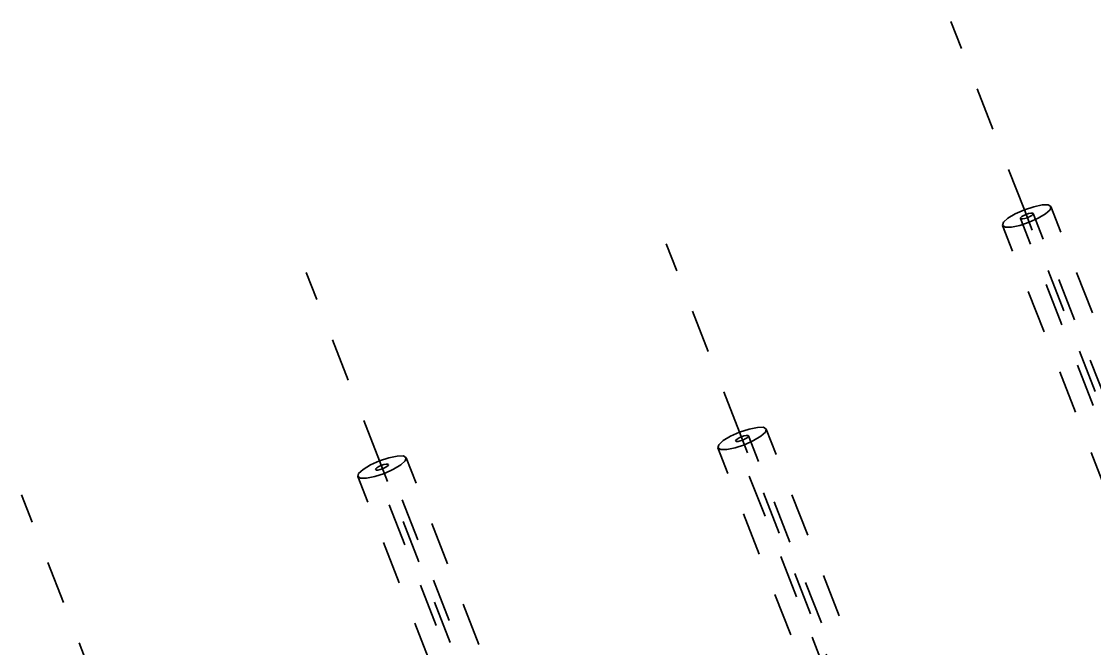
# Model space of a CAD drawing. Header units: metres. Extents: x 2688466 to 2688595, y 1221626 to 1221756.
# Drawn here: x 2688496.404 to 2688498.885, y 1221712.76 to 1221714.211 of the extents above; entities that cross this region are included whole.
import ezdxf

# ---------------------------------------------------------------- set-up
doc = ezdxf.new("R2010")
doc.units = ezdxf.units.M
doc.linetypes.add('AUSGEZOGEN', pattern=[0])
doc.linetypes.add('VERDECKT2_S2', pattern=[0.15, 0.1, -0.05])
doc.layers.add('Beton Ansicht', color=7, linetype='AUSGEZOGEN', lineweight=35)

msp = doc.modelspace()

# ---------------------------------------------------------------- linework, layer by layer
at = {"layer": 'Beton Ansicht', "linetype": 'VERDECKT2_S2', "lineweight": 35, "transparency": 33554687}
for p, q in [((2688498.7227, 1221713.7752), (2688498.5531, 1221714.2108)), ((2688498.7227, 1221713.7752), (2688498.7018, 1221713.7658)), ((2688498.7446, 1221713.7824), (2688498.7227, 1221713.7752)), ((2688500.1928, 1221710.0005), (2688498.7227, 1221713.7752)), ((2688498.7639, 1221713.7864), (2688498.7446, 1221713.7824)), ((2688498.7779, 1221713.7864), (2688498.7639, 1221713.7864)), ((2688498.7719, 1221713.7659), (2688498.7822, 1221713.7753)), ((2688498.7843, 1221713.7825), (2688498.7779, 1221713.7864)), ((2688498.7822, 1221713.7753), (2688498.7843, 1221713.7825)), ((2688500.1864, 1221710.1822), (2688498.7843, 1221713.7825)), ((2688498.6746, 1221713.7462), (2688498.6725, 1221713.739)), ((2688498.6849, 1221713.7556), (2688498.6746, 1221713.7462)), ((2688498.7018, 1221713.7658), (2688498.6849, 1221713.7556)), ((2688498.7122, 1221713.739), (2688498.734, 1221713.7463)), ((2688498.714, 1221713.7568), (2688498.7135, 1221713.7549)), ((2688498.7135, 1221713.7549), (2688498.7152, 1221713.7539)), ((2688500.1156, 1221710.1546), (2688498.7135, 1221713.7549)), ((2688498.7168, 1221713.7594), (2688498.714, 1221713.7568)), ((2688498.7152, 1221713.7539), (2688498.7189, 1221713.7539)), ((2688498.7213, 1221713.7621), (2688498.7168, 1221713.7594)), ((2688498.7189, 1221713.7539), (2688498.7241, 1221713.7549)), ((2688498.7269, 1221713.7646), (2688498.7213, 1221713.7621)), ((2688498.7241, 1221713.7549), (2688498.7299, 1221713.7569)), ((2688498.7327, 1221713.7665), (2688498.7269, 1221713.7646)), ((2688498.7299, 1221713.7569), (2688498.7355, 1221713.7594)), ((2688498.7379, 1221713.7676), (2688498.7327, 1221713.7665)), ((2688498.734, 1221713.7463), (2688498.755, 1221713.7557)), ((2688498.7355, 1221713.7594), (2688498.74, 1221713.7621)), ((2688498.7416, 1221713.7676), (2688498.7379, 1221713.7676)), ((2688498.74, 1221713.7621), (2688498.7427, 1221713.7646)), ((2688498.7433, 1221713.7665), (2688498.7416, 1221713.7676)), ((2688498.7427, 1221713.7646), (2688498.7433, 1221713.7665)), ((2688500.1454, 1221710.1662), (2688498.7433, 1221713.7665)), ((2688498.755, 1221713.7557), (2688498.7719, 1221713.7659)), ((2688498.6725, 1221713.739), (2688498.6789, 1221713.7351)), ((2688500.0746, 1221710.1387), (2688498.6725, 1221713.739)), ((2688498.6789, 1221713.7351), (2688498.6928, 1221713.7351)), ((2688498.6928, 1221713.7351), (2688498.7122, 1221713.739)), ((2688498.0645, 1221713.2609), (2688497.8949, 1221713.6965)), ((2688497.2318, 1221713.1946), (2688497.0622, 1221713.6301)), ((2688498.0435, 1221713.2515), (2688498.0266, 1221713.2413)), ((2688498.0645, 1221713.2609), (2688498.0435, 1221713.2515)), ((2688498.0686, 1221713.2503), (2688498.0631, 1221713.2478)), ((2688498.0863, 1221713.2681), (2688498.0645, 1221713.2609)), ((2688499.5346, 1221709.4861), (2688498.0645, 1221713.2609)), ((2688498.0745, 1221713.2522), (2688498.0686, 1221713.2503)), ((2688498.0796, 1221713.2533), (2688498.0745, 1221713.2522)), ((2688498.0833, 1221713.2533), (2688498.0796, 1221713.2533)), ((2688498.0818, 1221713.2478), (2688498.0845, 1221713.2503)), ((2688498.0851, 1221713.2522), (2688498.0833, 1221713.2533)), ((2688498.0845, 1221713.2503), (2688498.0851, 1221713.2522)), ((2688499.4872, 1221709.6519), (2688498.0851, 1221713.2522)), ((2688498.1057, 1221713.272), (2688498.0863, 1221713.2681)), ((2688498.0968, 1221713.2414), (2688498.1137, 1221713.2516)), ((2688498.1196, 1221713.2721), (2688498.1057, 1221713.272)), ((2688498.1137, 1221713.2516), (2688498.124, 1221713.261)), ((2688498.1261, 1221713.2682), (2688498.1196, 1221713.2721)), ((2688498.124, 1221713.261), (2688498.1261, 1221713.2682)), ((2688499.5282, 1221709.6679), (2688498.1261, 1221713.2682)), ((2688498.0163, 1221713.2318), (2688498.0142, 1221713.2246)), ((2688498.0142, 1221713.2246), (2688498.0207, 1221713.2208)), ((2688499.4164, 1221709.6243), (2688498.0142, 1221713.2246)), ((2688498.0266, 1221713.2413), (2688498.0163, 1221713.2318)), ((2688498.0346, 1221713.2208), (2688498.054, 1221713.2247)), ((2688498.054, 1221713.2247), (2688498.0758, 1221713.2319)), ((2688498.0558, 1221713.2425), (2688498.0552, 1221713.2406)), ((2688498.0552, 1221713.2406), (2688498.0569, 1221713.2396)), ((2688499.5022, 1221709.5253), (2688498.0552, 1221713.2406)), ((2688498.0585, 1221713.245), (2688498.0558, 1221713.2425)), ((2688498.0569, 1221713.2396), (2688498.0607, 1221713.2396)), ((2688498.0631, 1221713.2478), (2688498.0585, 1221713.245)), ((2688498.0607, 1221713.2396), (2688498.0658, 1221713.2406)), ((2688498.0658, 1221713.2406), (2688498.0717, 1221713.2426)), ((2688498.0717, 1221713.2426), (2688498.0772, 1221713.2451)), ((2688498.0758, 1221713.2319), (2688498.0968, 1221713.2414)), ((2688498.0772, 1221713.2451), (2688498.0818, 1221713.2478)), ((2688497.2536, 1221713.2018), (2688497.2318, 1221713.1946)), ((2688497.273, 1221713.2057), (2688497.2536, 1221713.2018)), ((2688497.2869, 1221713.2058), (2688497.273, 1221713.2057)), ((2688497.2934, 1221713.2019), (2688497.2869, 1221713.2058)), ((2688497.2913, 1221713.1947), (2688497.2934, 1221713.2019)), ((2688498.6955, 1221709.6016), (2688497.2934, 1221713.2019)), ((2688498.0207, 1221713.2208), (2688498.0346, 1221713.2208)), ((2688497.1939, 1221713.1749), (2688497.1836, 1221713.1655)), ((2688497.2108, 1221713.1851), (2688497.1939, 1221713.1749)), ((2688497.2318, 1221713.1946), (2688497.2108, 1221713.1851)), ((2688497.2231, 1221713.1762), (2688497.2225, 1221713.1743)), ((2688497.2258, 1221713.1787), (2688497.2231, 1221713.1762)), ((2688497.2304, 1221713.1814), (2688497.2258, 1221713.1787)), ((2688497.2359, 1221713.184), (2688497.2304, 1221713.1814)), ((2688498.7019, 1221709.4198), (2688497.2318, 1221713.1946)), ((2688497.2331, 1221713.1743), (2688497.239, 1221713.1762)), ((2688497.2418, 1221713.1859), (2688497.2359, 1221713.184)), ((2688497.239, 1221713.1762), (2688497.2445, 1221713.1788)), ((2688497.2469, 1221713.1869), (2688497.2418, 1221713.1859)), ((2688497.2431, 1221713.1656), (2688497.2641, 1221713.1751)), ((2688497.2445, 1221713.1788), (2688497.2491, 1221713.1815)), ((2688497.2506, 1221713.1869), (2688497.2469, 1221713.1869)), ((2688497.2491, 1221713.1815), (2688497.2518, 1221713.184)), ((2688497.2524, 1221713.1859), (2688497.2506, 1221713.1869)), ((2688497.2518, 1221713.184), (2688497.2524, 1221713.1859)), ((2688498.6993, 1221709.4706), (2688497.2524, 1221713.1859)), ((2688497.2641, 1221713.1751), (2688497.281, 1221713.1853)), ((2688497.281, 1221713.1853), (2688497.2913, 1221713.1947)), ((2688497.1836, 1221713.1655), (2688497.1815, 1221713.1583)), ((2688497.1815, 1221713.1583), (2688497.188, 1221713.1544)), ((2688498.5837, 1221709.558), (2688497.1815, 1221713.1583)), ((2688497.188, 1221713.1544), (2688497.2019, 1221713.1545)), ((2688497.2019, 1221713.1545), (2688497.2213, 1221713.1584)), ((2688497.2213, 1221713.1584), (2688497.2431, 1221713.1656)), ((2688497.2225, 1221713.1743), (2688497.2243, 1221713.1733)), ((2688498.6695, 1221709.459), (2688497.2225, 1221713.1743)), ((2688497.2243, 1221713.1733), (2688497.228, 1221713.1733)), ((2688497.228, 1221713.1733), (2688497.2331, 1221713.1743)), ((2688496.5736, 1221712.6803), (2688496.4039, 1221713.1158))]:
    msp.add_line(p, q, dxfattribs=at)

doc.saveas('drawing.dxf')
